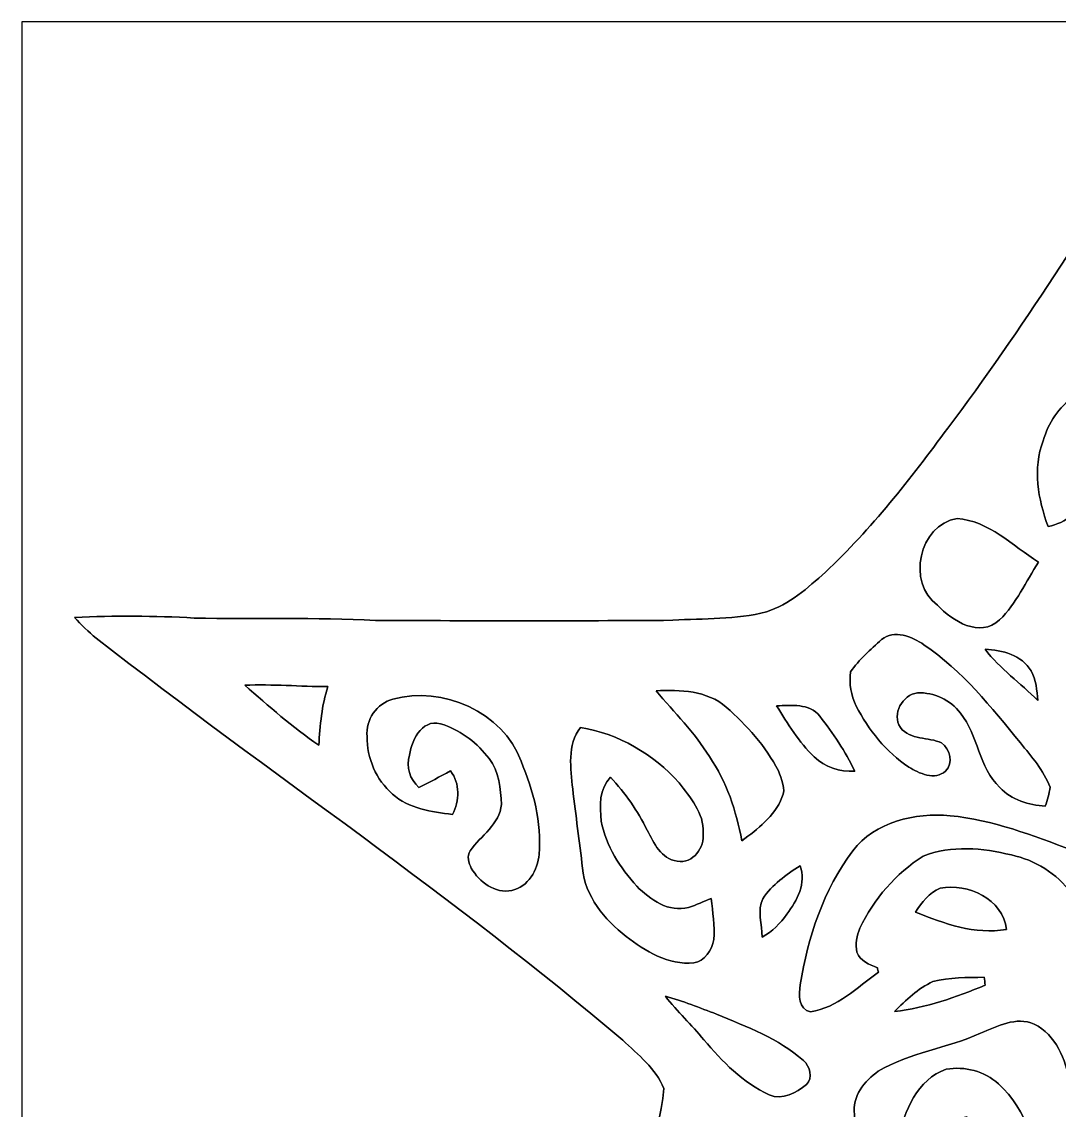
# Model space of a CAD drawing. Header units: centimetres. Extents: x -16.8 to 16.8, y -16.7 to 16.7.
# Drawn here: x -16.77 to -0.02, y -0.9 to 16.67 of the extents above; entities that cross this region are included whole.
import ezdxf

# ---------------------------------------------------------------- set-up
doc = ezdxf.new("R2010")
doc.units = ezdxf.units.CM
doc.header["$MEASUREMENT"] = 0
doc.layers.add('Layer 1', color=7, linetype='Continuous')

msp = doc.modelspace()

# ---------------------------------------------------------------- linework, layer by layer
at = {"layer": 'Layer 1', "color": 7}
for points, knots in [([(-16.77458, 16.66875), (-16.77458, 16.66875), (16.77458, 16.66875), (16.77458, 16.66875), (16.77458, 16.66875), (16.77458, 16.66875), (16.77458, -16.66875), (16.77458, -16.66875), (16.77458, -16.66875), (16.77458, -16.66875), (-16.77458, -16.66875), (-16.77458, -16.66875), (-16.77458, -16.66875), (-16.77458, -16.66875), (-16.77458, 16.66875), (-16.77458, 16.66875), (-16.77458, 16.66875), (-16.77458, 16.66875), (-16.77458, 16.66875), (-16.77458, 16.66875)], [0, 0, 0, 0, 0.16666667, 0.16666667, 0.16666667, 0.16666667, 0.33333333, 0.33333333, 0.33333333, 0.33333333, 0.5, 0.5, 0.5, 0.5, 0.66666667, 0.66666667, 0.66666667, 0.66666667, 1, 1, 1, 1]), ([(1.54799, 15.06961), (0.42721, 13.41579), (-0.61066, 11.70376), (-1.82139, 10.11237), (-1.82139, 10.11237), (-2.42182, 9.2897), (-3.05506, 8.48431), (-3.79801, 7.78404), (-3.79801, 7.78404), (-4.08376, 7.53322), (-4.37903, 7.2644), (-4.74804, 7.14622), (-4.74804, 7.14622), (-5.24122, 7.01675), (-5.75698, 7.0425), (-6.26145, 7.00899), (-6.26145, 7.00899), (-7.86095, 6.99664), (-9.46044, 7.00158), (-11.05994, 7.00581), (-11.05994, 7.00581), (-12.03501, 7.05873), (-13.01221, 7.02381), (-13.98799, 7.04568), (-13.98799, 7.04568), (-14.63216, 7.08131), (-15.2781, 7.08484), (-15.92263, 7.05591), (-15.92263, 7.05591), (-15.81397, 6.93667), (-15.6972, 6.82484), (-15.57267, 6.72183), (-15.57267, 6.72183), (-12.76068, 4.53002), (-9.78641, 2.5467), (-7.07073, 0.23178), (-7.07073, 0.23178), (-6.82237, -0.00035), (-6.53627, -0.22931), (-6.40468, -0.54751), (-6.40468, -0.54751), (-6.49676, -1.41287), (-6.82554, -2.23026), (-7.05767, -3.06493), (-7.05767, -3.06493), (-7.65634, -5.05813), (-8.2864, -7.04215), (-8.83214, -9.05122), (-8.83214, -9.05122), (-9.00642, -9.65659), (-9.16129, -10.2676), (-9.29287, -10.8839), (-9.29287, -10.8839), (-9.30663, -11.00949), (-9.392, -11.24726), (-9.21456, -11.2963), (-9.21456, -11.2963), (-8.90446, -11.31605), (-8.60284, -11.20105), (-8.31956, -11.08463), (-8.31956, -11.08463), (-7.42633, -10.67682), (-6.57895, -10.17729), (-5.73193, -9.68375), (-5.73193, -9.68375), (-3.9303, -8.60037), (-2.18123, -7.43268), (-0.42792, -6.27345), (-0.42792, -6.27345), (-0.35243, -6.22406), (-0.25823, -6.19584), (-0.17251, -6.23888), (-0.17251, -6.23888), (0.28751, -6.42549), (0.64841, -6.78004), (1.03893, -7.07566), (1.03893, -7.07566), (2.67441, -8.41975), (4.22839, -9.85838), (5.81484, -11.25926), (5.81484, -11.25926), (7.32755, -12.59805), (8.83567, -13.94601), (10.45069, -15.16204), (10.45069, -15.16204), (10.74808, -15.37088), (11.0363, -15.60936), (11.37955, -15.74165), (11.37955, -15.74165), (11.28677, -14.74294), (11.07334, -13.76045), (10.93188, -12.76844), (10.93188, -12.76844), (10.61156, -10.97703), (10.26054, -9.19162), (9.912, -7.40586), (9.912, -7.40586), (9.69257, -6.2424), (9.41529, -5.08106), (9.37542, -3.89326), (9.37542, -3.89326), (9.38354, -3.24732), (9.42622, -2.58586), (9.66893, -1.98014), (9.66893, -1.98014), (10.0136, -1.37195), (10.50219, -0.86219), (10.94281, -0.32385), (10.94281, -0.32385), (11.77537, 0.6283), (12.62098, 1.57021), (13.51174, 2.46874), (13.51174, 2.46874), (14.18802, 3.13937), (14.74858, 3.91407), (15.36382, 4.63868), (15.36382, 4.63868), (15.70884, 5.05425), (16.06903, 5.45924), (16.3763, 5.90444), (16.3763, 5.90444), (15.07772, 6.04696), (13.76821, 6.01768), (12.46505, 6.07095), (12.46505, 6.07095), (10.50643, 6.14927), (8.53511, 6.15068), (6.59412, 6.45407), (6.59412, 6.45407), (6.09459, 6.55179), (5.50369, 6.59836), (5.18407, 7.05167), (5.18407, 7.05167), (4.76144, 7.63376), (4.49862, 8.30897), (4.1977, 8.95738), (4.1977, 8.95738), (3.55635, 10.50749), (2.98591, 12.08476), (2.407, 13.6592), (2.407, 13.6592), (2.20521, 14.20601), (2.00307, 14.75317), (1.7653, 15.28551), (1.7653, 15.28551), (1.68416, 15.22271), (1.6069, 15.15392), (1.54799, 15.06961)], [0, 0, 0, 0, 0.02631579, 0.02631579, 0.02631579, 0.02631579, 0.05263158, 0.05263158, 0.05263158, 0.05263158, 0.07894737, 0.07894737, 0.07894737, 0.07894737, 0.10526316, 0.10526316, 0.10526316, 0.10526316, 0.13157895, 0.13157895, 0.13157895, 0.13157895, 0.15789474, 0.15789474, 0.15789474, 0.15789474, 0.18421053, 0.18421053, 0.18421053, 0.18421053, 0.21052632, 0.21052632, 0.21052632, 0.21052632, 0.23684211, 0.23684211, 0.23684211, 0.23684211, 0.26315789, 0.26315789, 0.26315789, 0.26315789, 0.28947368, 0.28947368, 0.28947368, 0.28947368, 0.31578947, 0.31578947, 0.31578947, 0.31578947, 0.34210526, 0.34210526, 0.34210526, 0.34210526, 0.36842105, 0.36842105, 0.36842105, 0.36842105, 0.39473684, 0.39473684, 0.39473684, 0.39473684, 0.42105263, 0.42105263, 0.42105263, 0.42105263, 0.44736842, 0.44736842, 0.44736842, 0.44736842, 0.47368421, 0.47368421, 0.47368421, 0.47368421, 0.5, 0.5, 0.5, 0.5, 0.52631579, 0.52631579, 0.52631579, 0.52631579, 0.55263158, 0.55263158, 0.55263158, 0.55263158, 0.57894737, 0.57894737, 0.57894737, 0.57894737, 0.60526316, 0.60526316, 0.60526316, 0.60526316, 0.63157895, 0.63157895, 0.63157895, 0.63157895, 0.65789474, 0.65789474, 0.65789474, 0.65789474, 0.68421053, 0.68421053, 0.68421053, 0.68421053, 0.71052632, 0.71052632, 0.71052632, 0.71052632, 0.73684211, 0.73684211, 0.73684211, 0.73684211, 0.76315789, 0.76315789, 0.76315789, 0.76315789, 0.78947368, 0.78947368, 0.78947368, 0.78947368, 0.81578947, 0.81578947, 0.81578947, 0.81578947, 0.84210526, 0.84210526, 0.84210526, 0.84210526, 0.86842105, 0.86842105, 0.86842105, 0.86842105, 0.89473684, 0.89473684, 0.89473684, 0.89473684, 0.92105263, 0.92105263, 0.92105263, 0.92105263, 0.94736842, 0.94736842, 0.94736842, 0.94736842, 1, 1, 1, 1]), ([(0.22154, 10.60768), (0.91546, 10.95763), (1.7653, 10.48632), (2.06199, 9.82345), (2.06199, 9.82345), (2.3114, 9.37189), (2.25813, 8.82509), (2.09691, 8.35307), (2.09691, 8.35307), (1.78188, 8.46702), (1.48131, 8.61589), (1.17299, 8.74501), (1.17299, 8.74501), (1.39771, 9.04628), (1.56104, 9.40188), (1.56422, 9.78535), (1.56422, 9.78535), (1.54376, 9.98044), (1.48167, 10.22738), (1.2827, 10.31346), (1.2827, 10.31346), (0.89853, 10.43905), (0.42651, 10.14695), (0.39264, 9.73949), (0.39264, 9.73949), (0.3429, 9.40259), (0.41099, 8.99971), (0.16863, 8.72137), (0.16863, 8.72137), (0.08608, 8.59684), (-0.06526, 8.55909), (-0.20003, 8.52205), (-0.20003, 8.52205), (-0.36583, 8.95703), (-0.45085, 9.46009), (-0.27975, 9.90706), (-0.27975, 9.90706), (-0.20073, 10.18646), (-0.03422, 10.45845), (0.22154, 10.60768)], [0, 0, 0, 0, 0.09090909, 0.09090909, 0.09090909, 0.09090909, 0.18181818, 0.18181818, 0.18181818, 0.18181818, 0.27272727, 0.27272727, 0.27272727, 0.27272727, 0.36363636, 0.36363636, 0.36363636, 0.36363636, 0.45454545, 0.45454545, 0.45454545, 0.45454545, 0.54545455, 0.54545455, 0.54545455, 0.54545455, 0.63636364, 0.63636364, 0.63636364, 0.63636364, 0.72727273, 0.72727273, 0.72727273, 0.72727273, 0.81818182, 0.81818182, 0.81818182, 0.81818182, 1, 1, 1, 1]), ([(-1.98967, 7.25276), (-2.48885, 7.61436), (-2.28424, 8.54922), (-1.67217, 8.65329), (-1.67217, 8.65329), (-1.15535, 8.61272), (-0.77576, 8.21337), (-0.35842, 7.94879), (-0.35842, 7.94879), (-0.55668, 7.63341), (-0.71543, 7.28027), (-0.98354, 7.01604), (-0.98354, 7.01604), (-1.30986, 6.72006), (-1.74378, 6.99664), (-1.98967, 7.25276)], [0, 0, 0, 0, 0.2, 0.2, 0.2, 0.2, 0.4, 0.4, 0.4, 0.4, 0.6, 0.6, 0.6, 0.6, 1, 1, 1, 1]), ([(-2.88925, 6.69854), (-2.68534, 6.86999), (-2.39854, 6.73982), (-2.20557, 6.61458), (-2.20557, 6.61458), (-1.58609, 6.19654), (-1.11725, 5.60317), (-0.64805, 5.03132), (-0.64805, 5.03132), (-0.47025, 4.8066), (-0.27164, 4.58752), (-0.16969, 4.31553), (-0.16969, 4.31553), (-0.18344, 4.21111), (-0.21237, 4.10916), (-0.24659, 4.01003), (-0.24659, 4.01003), (-0.51576, 4.02696), (-0.79128, 4.10669), (-0.98108, 4.31024), (-0.98108, 4.31024), (-1.32539, 4.63303), (-1.32292, 5.15444), (-1.61819, 5.50968), (-1.61819, 5.50968), (-1.77483, 5.72664), (-2.04611, 5.84659), (-2.31069, 5.83918), (-2.31069, 5.83918), (-2.55235, 5.80637), (-2.73015, 5.49346), (-2.58727, 5.27897), (-2.58727, 5.27897), (-2.42429, 5.07189), (-2.13678, 5.13045), (-1.92052, 5.02885), (-1.92052, 5.02885), (-1.78506, 4.92901), (-1.72156, 4.70147), (-1.85914, 4.57553), (-1.85914, 4.57553), (-2.02777, 4.41854), (-2.28812, 4.54201), (-2.45251, 4.63903), (-2.45251, 4.63903), (-2.8134, 4.88809), (-3.1048, 5.23416), (-3.30024, 5.62575), (-3.30024, 5.62575), (-3.38526, 5.79473), (-3.41559, 5.98911), (-3.39337, 6.17679), (-3.39337, 6.17679), (-3.25332, 6.37434), (-3.06776, 6.53591), (-2.88925, 6.69854)], [0, 0, 0, 0, 0.06666667, 0.06666667, 0.06666667, 0.06666667, 0.13333333, 0.13333333, 0.13333333, 0.13333333, 0.2, 0.2, 0.2, 0.2, 0.26666667, 0.26666667, 0.26666667, 0.26666667, 0.33333333, 0.33333333, 0.33333333, 0.33333333, 0.4, 0.4, 0.4, 0.4, 0.46666667, 0.46666667, 0.46666667, 0.46666667, 0.53333333, 0.53333333, 0.53333333, 0.53333333, 0.6, 0.6, 0.6, 0.6, 0.66666667, 0.66666667, 0.66666667, 0.66666667, 0.73333333, 0.73333333, 0.73333333, 0.73333333, 0.8, 0.8, 0.8, 0.8, 0.86666667, 0.86666667, 0.86666667, 0.86666667, 1, 1, 1, 1]), ([(-1.21814, 6.54156), (-0.94086, 6.53168), (-0.62583, 6.44666), (-0.4766, 6.19125), (-0.4766, 6.19125), (-0.38806, 6.04732), (-0.38488, 5.87692), (-0.36724, 5.71429), (-0.36724, 5.71429), (-0.64523, 5.99511), (-0.97755, 6.22617), (-1.21814, 6.54156)], [0, 0, 0, 0, 0.25, 0.25, 0.25, 0.25, 0.5, 0.5, 0.5, 0.5, 1, 1, 1, 1]), ([(-13.17378, 5.96124), (-12.72681, 5.98099), (-12.28019, 5.93796), (-11.83287, 5.94042), (-11.83287, 5.94042), (-11.92742, 5.63351), (-11.96128, 5.31177), (-11.97645, 4.99181), (-11.97645, 4.99181), (-12.4012, 5.28179), (-12.78714, 5.62434), (-13.17378, 5.96124)], [0, 0, 0, 0, 0.25, 0.25, 0.25, 0.25, 0.5, 0.5, 0.5, 0.5, 1, 1, 1, 1]), ([(-10.78195, 5.73758), (-9.98079, 5.95418), (-9.00465, 5.53544), (-8.71255, 4.73287), (-8.71255, 4.73287), (-8.51112, 4.26085), (-8.38024, 3.74826), (-8.41904, 3.23109), (-8.41904, 3.23109), (-8.43986, 2.98274), (-8.59896, 2.70157), (-8.86037, 2.65007), (-8.86037, 2.65007), (-9.13236, 2.59327), (-9.38565, 2.78342), (-9.51512, 3.00778), (-9.51512, 3.00778), (-9.55604, 3.0928), (-9.5945, 3.20322), (-9.53276, 3.28824), (-9.53276, 3.28824), (-9.36449, 3.53378), (-9.05581, 3.71546), (-9.02829, 4.0386), (-9.02829, 4.0386), (-9.04522, 4.29225), (-9.06286, 4.56988), (-9.22831, 4.77767), (-9.22831, 4.77767), (-9.40999, 5.0225), (-9.66823, 5.21617), (-9.95504, 5.31918), (-9.95504, 5.31918), (-10.27536, 5.46206), (-10.48173, 5.10081), (-10.51101, 4.83482), (-10.51101, 4.83482), (-10.57981, 4.6415), (-10.50255, 4.44465), (-10.36461, 4.30848), (-10.36461, 4.30848), (-10.1914, 4.39491), (-10.02171, 4.48769), (-9.85097, 4.578), (-9.85097, 4.578), (-9.69292, 4.37374), (-9.70915, 4.09716), (-9.81816, 3.87421), (-9.81816, 3.87421), (-10.15506, 3.92007), (-10.52477, 3.96663), (-10.78724, 4.20511), (-10.78724, 4.20511), (-11.05464, 4.43371), (-11.20211, 4.78473), (-11.19717, 5.13468), (-11.19717, 5.13468), (-11.22927, 5.39962), (-11.03842, 5.66914), (-10.78195, 5.73758)], [0, 0, 0, 0, 0.0625, 0.0625, 0.0625, 0.0625, 0.125, 0.125, 0.125, 0.125, 0.1875, 0.1875, 0.1875, 0.1875, 0.25, 0.25, 0.25, 0.25, 0.3125, 0.3125, 0.3125, 0.3125, 0.375, 0.375, 0.375, 0.375, 0.4375, 0.4375, 0.4375, 0.4375, 0.5, 0.5, 0.5, 0.5, 0.5625, 0.5625, 0.5625, 0.5625, 0.625, 0.625, 0.625, 0.625, 0.6875, 0.6875, 0.6875, 0.6875, 0.75, 0.75, 0.75, 0.75, 0.8125, 0.8125, 0.8125, 0.8125, 0.875, 0.875, 0.875, 0.875, 1, 1, 1, 1]), ([(-6.53203, 5.87058), (-6.14045, 5.88821), (-5.71041, 5.87798), (-5.3975, 5.60846), (-5.3975, 5.60846), (-5.06801, 5.31248), (-4.75897, 4.97769), (-4.55718, 4.57941), (-4.55718, 4.57941), (-4.51097, 4.44606), (-4.42489, 4.28907), (-4.50039, 4.14973), (-4.50039, 4.14973), (-4.61857, 3.84034), (-4.89338, 3.64208), (-5.14738, 3.45052), (-5.14738, 3.45052), (-5.23734, 3.931), (-5.39115, 4.40443), (-5.6709, 4.80942), (-5.6709, 4.80942), (-5.91044, 5.19994), (-6.23711, 5.52344), (-6.53203, 5.87058)], [0, 0, 0, 0, 0.14285714, 0.14285714, 0.14285714, 0.14285714, 0.28571429, 0.28571429, 0.28571429, 0.28571429, 0.42857143, 0.42857143, 0.42857143, 0.42857143, 0.57142857, 0.57142857, 0.57142857, 0.57142857, 0.71428571, 0.71428571, 0.71428571, 0.71428571, 1, 1, 1, 1]), ([(-4.58541, 5.63069), (-4.34516, 5.62857), (-4.06118, 5.67937), (-3.88867, 5.46065), (-3.88867, 5.46065), (-3.67524, 5.18478), (-3.47416, 4.89268), (-3.32458, 4.57623), (-3.32458, 4.57623), (-3.56341, 4.55754), (-3.80647, 4.63797), (-3.97863, 4.80519), (-3.97863, 4.80519), (-4.22839, 5.04155), (-4.4069, 5.33929), (-4.58541, 5.63069)], [0, 0, 0, 0, 0.2, 0.2, 0.2, 0.2, 0.4, 0.4, 0.4, 0.4, 0.6, 0.6, 0.6, 0.6, 1, 1, 1, 1]), ([(-7.75406, 5.27897), (-7.13705, 5.18407), (-6.57719, 4.84505), (-6.15985, 4.3882), (-6.15985, 4.3882), (-5.98558, 4.14867), (-5.7531, 3.89961), (-5.7718, 3.58034), (-5.7718, 3.58034), (-5.74146, 3.34574), (-5.93161, 3.07375), (-6.19125, 3.12138), (-6.19125, 3.12138), (-6.45336, 3.15771), (-6.56484, 3.41524), (-6.67773, 3.62126), (-6.67773, 3.62126), (-6.82907, 3.93488), (-7.02874, 4.22275), (-7.26863, 4.47463), (-7.26863, 4.47463), (-7.44926, 4.28837), (-7.44608, 4.01003), (-7.41609, 3.76767), (-7.41609, 3.76767), (-7.34378, 3.36762), (-7.10883, 3.0159), (-6.84424, 2.71568), (-6.84424, 2.71568), (-6.62552, 2.50155), (-6.32848, 2.28494), (-6.00569, 2.37561), (-6.00569, 2.37561), (-5.88081, 2.41406), (-5.76333, 2.47227), (-5.64162, 2.51954), (-5.64162, 2.51954), (-5.61693, 2.29976), (-5.58553, 2.07786), (-5.59823, 1.85632), (-5.59823, 1.85632), (-5.62645, 1.68875), (-5.74499, 1.50424), (-5.92314, 1.47814), (-5.92314, 1.47814), (-6.33307, 1.44251), (-6.70489, 1.66758), (-7.0171, 1.90641), (-7.0171, 1.90641), (-7.3593, 2.18299), (-7.6835, 2.55235), (-7.71878, 3.01061), (-7.71878, 3.01061), (-7.77169, 3.43641), (-7.82602, 3.86186), (-7.87859, 4.28766), (-7.87859, 4.28766), (-7.9121, 4.61433), (-7.96925, 4.9978), (-7.75406, 5.27897)], [0, 0, 0, 0, 0.0625, 0.0625, 0.0625, 0.0625, 0.125, 0.125, 0.125, 0.125, 0.1875, 0.1875, 0.1875, 0.1875, 0.25, 0.25, 0.25, 0.25, 0.3125, 0.3125, 0.3125, 0.3125, 0.375, 0.375, 0.375, 0.375, 0.4375, 0.4375, 0.4375, 0.4375, 0.5, 0.5, 0.5, 0.5, 0.5625, 0.5625, 0.5625, 0.5625, 0.625, 0.625, 0.625, 0.625, 0.6875, 0.6875, 0.6875, 0.6875, 0.75, 0.75, 0.75, 0.75, 0.8125, 0.8125, 0.8125, 0.8125, 0.875, 0.875, 0.875, 0.875, 1, 1, 1, 1]), ([(-3.35598, 3.28683), (-2.99755, 3.76026), (-2.34809, 3.90278), (-1.78294, 3.85586), (-1.78294, 3.85586), (-1.09749, 3.78636), (-0.44873, 3.53907), (0.19015, 3.29459), (0.19015, 3.29459), (1.27423, 2.93652), (2.39677, 2.67229), (3.423, 2.15865), (3.423, 2.15865), (3.80189, 1.96921), (4.16066, 1.7272), (4.43724, 1.40264), (4.43724, 1.40264), (4.67642, 1.0862), (4.68277, 0.62442), (4.46546, 0.29528), (4.46546, 0.29528), (4.34481, 0.11889), (4.20793, -0.04868), (4.03966, -0.18239), (4.03966, -0.18239), (3.94688, 0.45579), (3.70805, 1.08973), (3.24979, 1.55646), (3.24979, 1.55646), (2.84021, 1.9872), (2.24614, 2.31775), (1.63583, 2.21086), (1.63583, 2.21086), (1.08197, 2.05458), (0.756, 1.53952), (0.37747, 1.14864), (0.37747, 1.14864), (0.28575, 1.62878), (0.48225, 2.18122), (0.17462, 2.60773), (0.17462, 2.60773), (-0.05962, 2.92065), (-0.4124, 3.14078), (-0.79446, 3.22121), (-0.79446, 3.22121), (-1.25765, 3.33834), (-1.76283, 3.37855), (-2.21686, 3.20428), (-2.21686, 3.20428), (-2.65748, 2.92241), (-3.01554, 2.51213), (-3.24097, 2.04011), (-3.24097, 2.04011), (-3.28789, 1.91876), (-3.31858, 1.78012), (-3.28754, 1.65135), (-3.28754, 1.65135), (-3.23921, 1.50813), (-3.08575, 1.45168), (-2.95839, 1.39912), (-2.95839, 1.39912), (-2.95451, 1.38148), (-2.9464, 1.34585), (-2.94252, 1.32821), (-2.94252, 1.32821), (-3.28436, 1.08268), (-3.60433, 0.75565), (-4.0386, 0.69109), (-4.0386, 0.69109), (-4.24145, 0.72637), (-4.22416, 0.96908), (-4.20546, 1.12783), (-4.20546, 1.12783), (-4.08164, 1.89477), (-3.82658, 2.6603), (-3.35598, 3.28683)], [0, 0, 0, 0, 0.05, 0.05, 0.05, 0.05, 0.1, 0.1, 0.1, 0.1, 0.15, 0.15, 0.15, 0.15, 0.2, 0.2, 0.2, 0.2, 0.25, 0.25, 0.25, 0.25, 0.3, 0.3, 0.3, 0.3, 0.35, 0.35, 0.35, 0.35, 0.4, 0.4, 0.4, 0.4, 0.45, 0.45, 0.45, 0.45, 0.5, 0.5, 0.5, 0.5, 0.55, 0.55, 0.55, 0.55, 0.6, 0.6, 0.6, 0.6, 0.65, 0.65, 0.65, 0.65, 0.7, 0.7, 0.7, 0.7, 0.75, 0.75, 0.75, 0.75, 0.8, 0.8, 0.8, 0.8, 0.85, 0.85, 0.85, 0.85, 0.9, 0.9, 0.9, 0.9, 1, 1, 1, 1]), ([(-4.8073, 2.51531), (-4.65808, 2.74144), (-4.43301, 2.90442), (-4.20582, 3.04588), (-4.20582, 3.04588), (-4.10281, 2.76754), (-4.25379, 2.48532), (-4.4196, 2.26766), (-4.4196, 2.26766), (-4.52579, 2.11843), (-4.65349, 1.98332), (-4.81612, 1.89548), (-4.81612, 1.89548), (-4.82283, 2.10009), (-4.89973, 2.32269), (-4.8073, 2.51531)], [0, 0, 0, 0, 0.2, 0.2, 0.2, 0.2, 0.4, 0.4, 0.4, 0.4, 0.6, 0.6, 0.6, 0.6, 1, 1, 1, 1]), ([(-1.94275, 2.68429), (-1.49507, 2.77283), (-0.9331, 2.50966), (-0.87348, 2.02036), (-0.87348, 2.02036), (-1.38642, 1.93146), (-1.87748, 2.11349), (-2.3435, 2.29976), (-2.3435, 2.29976), (-2.24049, 2.45569), (-2.12549, 2.6162), (-1.94275, 2.68429)], [0, 0, 0, 0, 0.25, 0.25, 0.25, 0.25, 0.5, 0.5, 0.5, 0.5, 1, 1, 1, 1]), ([(-2.06375, 1.18004), (-1.79317, 1.24778), (-1.50989, 1.24178), (-1.23261, 1.24883), (-1.23261, 1.24883), (-1.22767, 1.2065), (-1.22273, 1.16417), (-1.21744, 1.12113), (-1.21744, 1.12113), (-1.68769, 0.9211), (-2.17346, 0.75883), (-2.68217, 0.69321), (-2.68217, 0.69321), (-2.49873, 0.88089), (-2.30188, 1.06362), (-2.06375, 1.18004)], [0, 0, 0, 0, 0.2, 0.2, 0.2, 0.2, 0.4, 0.4, 0.4, 0.4, 0.6, 0.6, 0.6, 0.6, 1, 1, 1, 1]), ([(-6.3814, 0.94192), (-6.09882, 0.86713), (-5.82895, 0.75212), (-5.55484, 0.65229), (-5.55484, 0.65229), (-5.06906, 0.4445), (-4.55119, 0.26423), (-4.15361, -0.09772), (-4.15361, -0.09772), (-4.04495, -0.18733), (-3.99274, -0.37465), (-4.10457, -0.48119), (-4.10457, -0.48119), (-4.26367, -0.61807), (-4.49404, -0.74083), (-4.70464, -0.64946), (-4.70464, -0.64946), (-5.12763, -0.45438), (-5.46276, -0.11359), (-5.75945, 0.23777), (-5.75945, 0.23777), (-5.95842, 0.48013), (-6.18949, 0.69391), (-6.3814, 0.94192)], [0, 0, 0, 0, 0.14285714, 0.14285714, 0.14285714, 0.14285714, 0.28571429, 0.28571429, 0.28571429, 0.28571429, 0.42857143, 0.42857143, 0.42857143, 0.42857143, 0.57142857, 0.57142857, 0.57142857, 0.57142857, 0.71428571, 0.71428571, 0.71428571, 0.71428571, 1, 1, 1, 1]), ([(-1.29187, 0.34396), (-1.02658, 0.45685), (-0.71508, 0.61913), (-0.42651, 0.49248), (-0.42651, 0.49248), (-0.06914, 0.32209), (0.07549, -0.08361), (0.15628, -0.44379), (0.15628, -0.44379), (0.45544, -1.88313), (0.13406, -3.47239), (-0.82762, -4.60516), (-0.82762, -4.60516), (-1.10561, -4.94982), (-1.48625, -5.19254), (-1.87501, -5.39503), (-1.87501, -5.39503), (-2.1336, -5.51145), (-2.42394, -5.5305), (-2.70298, -5.55343), (-2.70298, -5.55343), (-2.65818, -5.29308), (-2.59574, -5.01967), (-2.41723, -4.81471), (-2.41723, -4.81471), (-2.10432, -4.38009), (-1.59914, -4.14726), (-1.19592, -3.81212), (-1.19592, -3.81212), (-0.73378, -3.38773), (-0.49742, -2.76543), (-0.42333, -2.15406), (-0.42333, -2.15406), (-0.33902, -1.54552), (-0.54116, -0.88759), (-1.00259, -0.47308), (-1.00259, -0.47308), (-1.22837, -0.27058), (-1.54799, -0.1838), (-1.84609, -0.23671), (-1.84609, -0.23671), (-2.31422, -0.39546), (-2.52448, -0.91969), (-2.61973, -1.36313), (-2.61973, -1.36313), (-2.7178, -1.74554), (-2.61761, -2.22426), (-2.25249, -2.42958), (-2.25249, -2.42958), (-1.8669, -2.58022), (-1.58433, -2.11667), (-1.55011, -1.79705), (-1.55011, -1.79705), (-1.51342, -1.58115), (-1.70215, -1.43228), (-1.86866, -1.33914), (-1.86866, -1.33914), (-1.79458, -1.18886), (-1.69404, -1.03928), (-1.51412, -1.00365), (-1.51412, -1.00365), (-1.39841, -1.20086), (-1.23825, -1.39629), (-1.25659, -1.64112), (-1.25659, -1.64112), (-1.25201, -1.98296), (-1.31374, -2.32339), (-1.40229, -2.65254), (-1.40229, -2.65254), (-1.44074, -2.80494), (-1.53494, -2.93864), (-1.66088, -3.03177), (-1.66088, -3.03177), (-1.89653, -3.23568), (-2.18369, -3.3722), (-2.48567, -3.44593), (-2.48567, -3.44593), (-2.52377, -2.97815), (-2.82328, -2.59644), (-2.97427, -2.16464), (-2.97427, -2.16464), (-3.10727, -1.772), (-3.32669, -1.39488), (-3.32775, -0.96873), (-3.32775, -0.96873), (-3.3715, -0.6798), (-3.16724, -0.42228), (-2.94287, -0.26988), (-2.94287, -0.26988), (-2.43452, 0.03634), (-1.82739, 0.10019), (-1.29187, 0.34396)], [0, 0, 0, 0, 0.04166667, 0.04166667, 0.04166667, 0.04166667, 0.08333333, 0.08333333, 0.08333333, 0.08333333, 0.125, 0.125, 0.125, 0.125, 0.16666667, 0.16666667, 0.16666667, 0.16666667, 0.20833333, 0.20833333, 0.20833333, 0.20833333, 0.25, 0.25, 0.25, 0.25, 0.29166667, 0.29166667, 0.29166667, 0.29166667, 0.33333333, 0.33333333, 0.33333333, 0.33333333, 0.375, 0.375, 0.375, 0.375, 0.41666667, 0.41666667, 0.41666667, 0.41666667, 0.45833333, 0.45833333, 0.45833333, 0.45833333, 0.5, 0.5, 0.5, 0.5, 0.54166667, 0.54166667, 0.54166667, 0.54166667, 0.58333333, 0.58333333, 0.58333333, 0.58333333, 0.625, 0.625, 0.625, 0.625, 0.66666667, 0.66666667, 0.66666667, 0.66666667, 0.70833333, 0.70833333, 0.70833333, 0.70833333, 0.75, 0.75, 0.75, 0.75, 0.79166667, 0.79166667, 0.79166667, 0.79166667, 0.83333333, 0.83333333, 0.83333333, 0.83333333, 0.875, 0.875, 0.875, 0.875, 0.91666667, 0.91666667, 0.91666667, 0.91666667, 1, 1, 1, 1])]:
    msp.add_open_spline(points, degree=3, knots=knots, dxfattribs=at)
at = {"layer": 'Layer 1', "color": 253}
for points, knots in [([(1.54799, 15.06961), (1.6069, 15.15392), (1.68416, 15.22271), (1.7653, 15.28551), (1.7653, 15.28551), (2.00307, 14.75317), (2.20521, 14.20601), (2.407, 13.6592), (2.407, 13.6592), (2.98591, 12.08476), (3.55635, 10.50749), (4.1977, 8.95738), (4.1977, 8.95738), (4.49862, 8.30897), (4.76144, 7.63376), (5.18407, 7.05167), (5.18407, 7.05167), (5.50369, 6.59836), (6.09459, 6.55179), (6.59412, 6.45407), (6.59412, 6.45407), (8.53511, 6.15068), (10.50643, 6.14927), (12.46505, 6.07095), (12.46505, 6.07095), (13.76821, 6.01768), (15.07772, 6.04696), (16.3763, 5.90444), (16.3763, 5.90444), (16.06903, 5.45924), (15.70884, 5.05425), (15.36382, 4.63868), (15.36382, 4.63868), (14.74858, 3.91407), (14.18802, 3.13937), (13.51174, 2.46874), (13.51174, 2.46874), (12.62098, 1.57021), (11.77537, 0.6283), (10.94281, -0.32385), (10.94281, -0.32385), (10.50219, -0.86219), (10.0136, -1.37195), (9.66893, -1.98014), (9.66893, -1.98014), (9.42622, -2.58586), (9.38354, -3.24732), (9.37542, -3.89326), (9.37542, -3.89326), (9.41529, -5.08106), (9.69257, -6.2424), (9.912, -7.40586), (9.912, -7.40586), (10.26054, -9.19162), (10.61156, -10.97703), (10.93188, -12.76844), (10.93188, -12.76844), (11.07334, -13.76045), (11.28677, -14.74294), (11.37955, -15.74165), (11.37955, -15.74165), (11.0363, -15.60936), (10.74808, -15.37088), (10.45069, -15.16204), (10.45069, -15.16204), (8.83567, -13.94601), (7.32755, -12.59805), (5.81484, -11.25926), (5.81484, -11.25926), (4.22839, -9.85838), (2.67441, -8.41975), (1.03893, -7.07566), (1.03893, -7.07566), (0.64841, -6.78004), (0.28751, -6.42549), (-0.17251, -6.23888), (-0.17251, -6.23888), (-0.25823, -6.19584), (-0.35243, -6.22406), (-0.42792, -6.27345), (-0.42792, -6.27345), (-2.18123, -7.43268), (-3.9303, -8.60037), (-5.73193, -9.68375), (-5.73193, -9.68375), (-6.57895, -10.17729), (-7.42633, -10.67682), (-8.31956, -11.08463), (-8.31956, -11.08463), (-8.60284, -11.20105), (-8.90446, -11.31605), (-9.21456, -11.2963), (-9.21456, -11.2963), (-9.392, -11.24726), (-9.30663, -11.00949), (-9.29287, -10.8839), (-9.29287, -10.8839), (-9.16129, -10.2676), (-9.00642, -9.65659), (-8.83214, -9.05122), (-8.83214, -9.05122), (-8.2864, -7.04215), (-7.65634, -5.05813), (-7.05767, -3.06493), (-7.05767, -3.06493), (-6.82554, -2.23026), (-6.49676, -1.41287), (-6.40468, -0.54751), (-6.40468, -0.54751), (-6.53627, -0.22931), (-6.82237, -0.00035), (-7.07073, 0.23178), (-7.07073, 0.23178), (-9.78641, 2.5467), (-12.76068, 4.53002), (-15.57267, 6.72183), (-15.57267, 6.72183), (-15.6972, 6.82484), (-15.81397, 6.93667), (-15.92263, 7.05591), (-15.92263, 7.05591), (-15.2781, 7.08484), (-14.63216, 7.08131), (-13.98799, 7.04568), (-13.98799, 7.04568), (-13.01221, 7.02381), (-12.03501, 7.05873), (-11.05994, 7.00581), (-11.05994, 7.00581), (-9.46044, 7.00158), (-7.86095, 6.99664), (-6.26145, 7.00899), (-6.26145, 7.00899), (-5.75698, 7.0425), (-5.24122, 7.01675), (-4.74804, 7.14622), (-4.74804, 7.14622), (-4.37903, 7.2644), (-4.08376, 7.53322), (-3.79801, 7.78404), (-3.79801, 7.78404), (-3.05506, 8.48431), (-2.42182, 9.2897), (-1.82139, 10.11237), (-1.82139, 10.11237), (-0.61066, 11.70376), (0.42721, 13.41579), (1.54799, 15.06961), (1.54799, 15.06961), (1.54799, 15.06961), (1.54799, 15.06961), (1.54799, 15.06961)], [0, 0, 0, 0, 0.02564103, 0.02564103, 0.02564103, 0.02564103, 0.05128205, 0.05128205, 0.05128205, 0.05128205, 0.07692308, 0.07692308, 0.07692308, 0.07692308, 0.1025641, 0.1025641, 0.1025641, 0.1025641, 0.12820513, 0.12820513, 0.12820513, 0.12820513, 0.15384615, 0.15384615, 0.15384615, 0.15384615, 0.17948718, 0.17948718, 0.17948718, 0.17948718, 0.20512821, 0.20512821, 0.20512821, 0.20512821, 0.23076923, 0.23076923, 0.23076923, 0.23076923, 0.25641026, 0.25641026, 0.25641026, 0.25641026, 0.28205128, 0.28205128, 0.28205128, 0.28205128, 0.30769231, 0.30769231, 0.30769231, 0.30769231, 0.33333333, 0.33333333, 0.33333333, 0.33333333, 0.35897436, 0.35897436, 0.35897436, 0.35897436, 0.38461538, 0.38461538, 0.38461538, 0.38461538, 0.41025641, 0.41025641, 0.41025641, 0.41025641, 0.43589744, 0.43589744, 0.43589744, 0.43589744, 0.46153846, 0.46153846, 0.46153846, 0.46153846, 0.48717949, 0.48717949, 0.48717949, 0.48717949, 0.51282051, 0.51282051, 0.51282051, 0.51282051, 0.53846154, 0.53846154, 0.53846154, 0.53846154, 0.56410256, 0.56410256, 0.56410256, 0.56410256, 0.58974359, 0.58974359, 0.58974359, 0.58974359, 0.61538462, 0.61538462, 0.61538462, 0.61538462, 0.64102564, 0.64102564, 0.64102564, 0.64102564, 0.66666667, 0.66666667, 0.66666667, 0.66666667, 0.69230769, 0.69230769, 0.69230769, 0.69230769, 0.71794872, 0.71794872, 0.71794872, 0.71794872, 0.74358974, 0.74358974, 0.74358974, 0.74358974, 0.76923077, 0.76923077, 0.76923077, 0.76923077, 0.79487179, 0.79487179, 0.79487179, 0.79487179, 0.82051282, 0.82051282, 0.82051282, 0.82051282, 0.84615385, 0.84615385, 0.84615385, 0.84615385, 0.87179487, 0.87179487, 0.87179487, 0.87179487, 0.8974359, 0.8974359, 0.8974359, 0.8974359, 0.92307692, 0.92307692, 0.92307692, 0.92307692, 0.94871795, 0.94871795, 0.94871795, 0.94871795, 1, 1, 1, 1]), ([(0.22154, 10.60768), (-0.03422, 10.45845), (-0.20073, 10.18646), (-0.27975, 9.90706), (-0.27975, 9.90706), (-0.45085, 9.46009), (-0.36583, 8.95703), (-0.20003, 8.52205), (-0.20003, 8.52205), (-0.06526, 8.55909), (0.08608, 8.59684), (0.16863, 8.72137), (0.16863, 8.72137), (0.41099, 8.99971), (0.3429, 9.40259), (0.39264, 9.73949), (0.39264, 9.73949), (0.42651, 10.14695), (0.89853, 10.43905), (1.2827, 10.31346), (1.2827, 10.31346), (1.48167, 10.22738), (1.54376, 9.98044), (1.56422, 9.78535), (1.56422, 9.78535), (1.56104, 9.40188), (1.39771, 9.04628), (1.17299, 8.74501), (1.17299, 8.74501), (1.48131, 8.61589), (1.78188, 8.46702), (2.09691, 8.35307), (2.09691, 8.35307), (2.25813, 8.82509), (2.3114, 9.37189), (2.06199, 9.82345), (2.06199, 9.82345), (1.7653, 10.48632), (0.91546, 10.95763), (0.22154, 10.60768), (0.22154, 10.60768), (0.22154, 10.60768), (0.22154, 10.60768), (0.22154, 10.60768)], [0, 0, 0, 0, 0.08333333, 0.08333333, 0.08333333, 0.08333333, 0.16666667, 0.16666667, 0.16666667, 0.16666667, 0.25, 0.25, 0.25, 0.25, 0.33333333, 0.33333333, 0.33333333, 0.33333333, 0.41666667, 0.41666667, 0.41666667, 0.41666667, 0.5, 0.5, 0.5, 0.5, 0.58333333, 0.58333333, 0.58333333, 0.58333333, 0.66666667, 0.66666667, 0.66666667, 0.66666667, 0.75, 0.75, 0.75, 0.75, 0.83333333, 0.83333333, 0.83333333, 0.83333333, 1, 1, 1, 1]), ([(-1.98967, 7.25276), (-1.74378, 6.99664), (-1.30986, 6.72006), (-0.98354, 7.01604), (-0.98354, 7.01604), (-0.71543, 7.28027), (-0.55668, 7.63341), (-0.35842, 7.94879), (-0.35842, 7.94879), (-0.77576, 8.21337), (-1.15535, 8.61272), (-1.67217, 8.65329), (-1.67217, 8.65329), (-2.28424, 8.54922), (-2.48885, 7.61436), (-1.98967, 7.25276), (-1.98967, 7.25276), (-1.98967, 7.25276), (-1.98967, 7.25276), (-1.98967, 7.25276)], [0, 0, 0, 0, 0.16666667, 0.16666667, 0.16666667, 0.16666667, 0.33333333, 0.33333333, 0.33333333, 0.33333333, 0.5, 0.5, 0.5, 0.5, 0.66666667, 0.66666667, 0.66666667, 0.66666667, 1, 1, 1, 1]), ([(-2.88925, 6.69854), (-3.06776, 6.53591), (-3.25332, 6.37434), (-3.39337, 6.17679), (-3.39337, 6.17679), (-3.41559, 5.98911), (-3.38526, 5.79473), (-3.30024, 5.62575), (-3.30024, 5.62575), (-3.1048, 5.23416), (-2.8134, 4.88809), (-2.45251, 4.63903), (-2.45251, 4.63903), (-2.28812, 4.54201), (-2.02777, 4.41854), (-1.85914, 4.57553), (-1.85914, 4.57553), (-1.72156, 4.70147), (-1.78506, 4.92901), (-1.92052, 5.02885), (-1.92052, 5.02885), (-2.13678, 5.13045), (-2.42429, 5.07189), (-2.58727, 5.27897), (-2.58727, 5.27897), (-2.73015, 5.49346), (-2.55235, 5.80637), (-2.31069, 5.83918), (-2.31069, 5.83918), (-2.04611, 5.84659), (-1.77483, 5.72664), (-1.61819, 5.50968), (-1.61819, 5.50968), (-1.32292, 5.15444), (-1.32539, 4.63303), (-0.98108, 4.31024), (-0.98108, 4.31024), (-0.79128, 4.10669), (-0.51576, 4.02696), (-0.24659, 4.01003), (-0.24659, 4.01003), (-0.21237, 4.10916), (-0.18344, 4.21111), (-0.16969, 4.31553), (-0.16969, 4.31553), (-0.27164, 4.58752), (-0.47025, 4.8066), (-0.64805, 5.03132), (-0.64805, 5.03132), (-1.11725, 5.60317), (-1.58609, 6.19654), (-2.20557, 6.61458), (-2.20557, 6.61458), (-2.39854, 6.73982), (-2.68534, 6.86999), (-2.88925, 6.69854), (-2.88925, 6.69854), (-2.88925, 6.69854), (-2.88925, 6.69854), (-2.88925, 6.69854)], [0, 0, 0, 0, 0.0625, 0.0625, 0.0625, 0.0625, 0.125, 0.125, 0.125, 0.125, 0.1875, 0.1875, 0.1875, 0.1875, 0.25, 0.25, 0.25, 0.25, 0.3125, 0.3125, 0.3125, 0.3125, 0.375, 0.375, 0.375, 0.375, 0.4375, 0.4375, 0.4375, 0.4375, 0.5, 0.5, 0.5, 0.5, 0.5625, 0.5625, 0.5625, 0.5625, 0.625, 0.625, 0.625, 0.625, 0.6875, 0.6875, 0.6875, 0.6875, 0.75, 0.75, 0.75, 0.75, 0.8125, 0.8125, 0.8125, 0.8125, 0.875, 0.875, 0.875, 0.875, 1, 1, 1, 1]), ([(-1.21814, 6.54156), (-0.97755, 6.22617), (-0.64523, 5.99511), (-0.36724, 5.71429), (-0.36724, 5.71429), (-0.38488, 5.87692), (-0.38806, 6.04732), (-0.4766, 6.19125), (-0.4766, 6.19125), (-0.62583, 6.44666), (-0.94086, 6.53168), (-1.21814, 6.54156), (-1.21814, 6.54156), (-1.21814, 6.54156), (-1.21814, 6.54156), (-1.21814, 6.54156)], [0, 0, 0, 0, 0.2, 0.2, 0.2, 0.2, 0.4, 0.4, 0.4, 0.4, 0.6, 0.6, 0.6, 0.6, 1, 1, 1, 1]), ([(-13.17378, 5.96124), (-12.78714, 5.62434), (-12.4012, 5.28179), (-11.97645, 4.99181), (-11.97645, 4.99181), (-11.96128, 5.31177), (-11.92742, 5.63351), (-11.83287, 5.94042), (-11.83287, 5.94042), (-12.28019, 5.93796), (-12.72681, 5.98099), (-13.17378, 5.96124), (-13.17378, 5.96124), (-13.17378, 5.96124), (-13.17378, 5.96124), (-13.17378, 5.96124)], [0, 0, 0, 0, 0.2, 0.2, 0.2, 0.2, 0.4, 0.4, 0.4, 0.4, 0.6, 0.6, 0.6, 0.6, 1, 1, 1, 1]), ([(-10.78195, 5.73758), (-11.03842, 5.66914), (-11.22927, 5.39962), (-11.19717, 5.13468), (-11.19717, 5.13468), (-11.20211, 4.78473), (-11.05464, 4.43371), (-10.78724, 4.20511), (-10.78724, 4.20511), (-10.52477, 3.96663), (-10.15506, 3.92007), (-9.81816, 3.87421), (-9.81816, 3.87421), (-9.70915, 4.09716), (-9.69292, 4.37374), (-9.85097, 4.578), (-9.85097, 4.578), (-10.02171, 4.48769), (-10.1914, 4.39491), (-10.36461, 4.30848), (-10.36461, 4.30848), (-10.50255, 4.44465), (-10.57981, 4.6415), (-10.51101, 4.83482), (-10.51101, 4.83482), (-10.48173, 5.10081), (-10.27536, 5.46206), (-9.95504, 5.31918), (-9.95504, 5.31918), (-9.66823, 5.21617), (-9.40999, 5.0225), (-9.22831, 4.77767), (-9.22831, 4.77767), (-9.06286, 4.56988), (-9.04522, 4.29225), (-9.02829, 4.0386), (-9.02829, 4.0386), (-9.05581, 3.71546), (-9.36449, 3.53378), (-9.53276, 3.28824), (-9.53276, 3.28824), (-9.5945, 3.20322), (-9.55604, 3.0928), (-9.51512, 3.00778), (-9.51512, 3.00778), (-9.38565, 2.78342), (-9.13236, 2.59327), (-8.86037, 2.65007), (-8.86037, 2.65007), (-8.59896, 2.70157), (-8.43986, 2.98274), (-8.41904, 3.23109), (-8.41904, 3.23109), (-8.38024, 3.74826), (-8.51112, 4.26085), (-8.71255, 4.73287), (-8.71255, 4.73287), (-9.00465, 5.53544), (-9.98079, 5.95418), (-10.78195, 5.73758), (-10.78195, 5.73758), (-10.78195, 5.73758), (-10.78195, 5.73758), (-10.78195, 5.73758)], [0, 0, 0, 0, 0.05882353, 0.05882353, 0.05882353, 0.05882353, 0.11764706, 0.11764706, 0.11764706, 0.11764706, 0.17647059, 0.17647059, 0.17647059, 0.17647059, 0.23529412, 0.23529412, 0.23529412, 0.23529412, 0.29411765, 0.29411765, 0.29411765, 0.29411765, 0.35294118, 0.35294118, 0.35294118, 0.35294118, 0.41176471, 0.41176471, 0.41176471, 0.41176471, 0.47058824, 0.47058824, 0.47058824, 0.47058824, 0.52941176, 0.52941176, 0.52941176, 0.52941176, 0.58823529, 0.58823529, 0.58823529, 0.58823529, 0.64705882, 0.64705882, 0.64705882, 0.64705882, 0.70588235, 0.70588235, 0.70588235, 0.70588235, 0.76470588, 0.76470588, 0.76470588, 0.76470588, 0.82352941, 0.82352941, 0.82352941, 0.82352941, 0.88235294, 0.88235294, 0.88235294, 0.88235294, 1, 1, 1, 1]), ([(-6.53203, 5.87058), (-6.23711, 5.52344), (-5.91044, 5.19994), (-5.6709, 4.80942), (-5.6709, 4.80942), (-5.39115, 4.40443), (-5.23734, 3.931), (-5.14738, 3.45052), (-5.14738, 3.45052), (-4.89338, 3.64208), (-4.61857, 3.84034), (-4.50039, 4.14973), (-4.50039, 4.14973), (-4.42489, 4.28907), (-4.51097, 4.44606), (-4.55718, 4.57941), (-4.55718, 4.57941), (-4.75897, 4.97769), (-5.06801, 5.31248), (-5.3975, 5.60846), (-5.3975, 5.60846), (-5.71041, 5.87798), (-6.14045, 5.88821), (-6.53203, 5.87058), (-6.53203, 5.87058), (-6.53203, 5.87058), (-6.53203, 5.87058), (-6.53203, 5.87058)], [0, 0, 0, 0, 0.125, 0.125, 0.125, 0.125, 0.25, 0.25, 0.25, 0.25, 0.375, 0.375, 0.375, 0.375, 0.5, 0.5, 0.5, 0.5, 0.625, 0.625, 0.625, 0.625, 0.75, 0.75, 0.75, 0.75, 1, 1, 1, 1]), ([(-4.58541, 5.63069), (-4.4069, 5.33929), (-4.22839, 5.04155), (-3.97863, 4.80519), (-3.97863, 4.80519), (-3.80647, 4.63797), (-3.56341, 4.55754), (-3.32458, 4.57623), (-3.32458, 4.57623), (-3.47416, 4.89268), (-3.67524, 5.18478), (-3.88867, 5.46065), (-3.88867, 5.46065), (-4.06118, 5.67937), (-4.34516, 5.62857), (-4.58541, 5.63069), (-4.58541, 5.63069), (-4.58541, 5.63069), (-4.58541, 5.63069), (-4.58541, 5.63069)], [0, 0, 0, 0, 0.16666667, 0.16666667, 0.16666667, 0.16666667, 0.33333333, 0.33333333, 0.33333333, 0.33333333, 0.5, 0.5, 0.5, 0.5, 0.66666667, 0.66666667, 0.66666667, 0.66666667, 1, 1, 1, 1]), ([(-7.75406, 5.27897), (-7.96925, 4.9978), (-7.9121, 4.61433), (-7.87859, 4.28766), (-7.87859, 4.28766), (-7.82602, 3.86186), (-7.77169, 3.43641), (-7.71878, 3.01061), (-7.71878, 3.01061), (-7.6835, 2.55235), (-7.3593, 2.18299), (-7.0171, 1.90641), (-7.0171, 1.90641), (-6.70489, 1.66758), (-6.33307, 1.44251), (-5.92314, 1.47814), (-5.92314, 1.47814), (-5.74499, 1.50424), (-5.62645, 1.68875), (-5.59823, 1.85632), (-5.59823, 1.85632), (-5.58553, 2.07786), (-5.61693, 2.29976), (-5.64162, 2.51954), (-5.64162, 2.51954), (-5.76333, 2.47227), (-5.88081, 2.41406), (-6.00569, 2.37561), (-6.00569, 2.37561), (-6.32848, 2.28494), (-6.62552, 2.50155), (-6.84424, 2.71568), (-6.84424, 2.71568), (-7.10883, 3.0159), (-7.34378, 3.36762), (-7.41609, 3.76767), (-7.41609, 3.76767), (-7.44608, 4.01003), (-7.44926, 4.28837), (-7.26863, 4.47463), (-7.26863, 4.47463), (-7.02874, 4.22275), (-6.82907, 3.93488), (-6.67773, 3.62126), (-6.67773, 3.62126), (-6.56484, 3.41524), (-6.45336, 3.15771), (-6.19125, 3.12138), (-6.19125, 3.12138), (-5.93161, 3.07375), (-5.74146, 3.34574), (-5.7718, 3.58034), (-5.7718, 3.58034), (-5.7531, 3.89961), (-5.98558, 4.14867), (-6.15985, 4.3882), (-6.15985, 4.3882), (-6.57719, 4.84505), (-7.13705, 5.18407), (-7.75406, 5.27897), (-7.75406, 5.27897), (-7.75406, 5.27897), (-7.75406, 5.27897), (-7.75406, 5.27897)], [0, 0, 0, 0, 0.05882353, 0.05882353, 0.05882353, 0.05882353, 0.11764706, 0.11764706, 0.11764706, 0.11764706, 0.17647059, 0.17647059, 0.17647059, 0.17647059, 0.23529412, 0.23529412, 0.23529412, 0.23529412, 0.29411765, 0.29411765, 0.29411765, 0.29411765, 0.35294118, 0.35294118, 0.35294118, 0.35294118, 0.41176471, 0.41176471, 0.41176471, 0.41176471, 0.47058824, 0.47058824, 0.47058824, 0.47058824, 0.52941176, 0.52941176, 0.52941176, 0.52941176, 0.58823529, 0.58823529, 0.58823529, 0.58823529, 0.64705882, 0.64705882, 0.64705882, 0.64705882, 0.70588235, 0.70588235, 0.70588235, 0.70588235, 0.76470588, 0.76470588, 0.76470588, 0.76470588, 0.82352941, 0.82352941, 0.82352941, 0.82352941, 0.88235294, 0.88235294, 0.88235294, 0.88235294, 1, 1, 1, 1]), ([(-3.35598, 3.28683), (-3.82658, 2.6603), (-4.08164, 1.89477), (-4.20546, 1.12783), (-4.20546, 1.12783), (-4.22416, 0.96908), (-4.24145, 0.72637), (-4.0386, 0.69109), (-4.0386, 0.69109), (-3.60433, 0.75565), (-3.28436, 1.08268), (-2.94252, 1.32821), (-2.94252, 1.32821), (-2.9464, 1.34585), (-2.95451, 1.38148), (-2.95839, 1.39912), (-2.95839, 1.39912), (-3.08575, 1.45168), (-3.23921, 1.50813), (-3.28754, 1.65135), (-3.28754, 1.65135), (-3.31858, 1.78012), (-3.28789, 1.91876), (-3.24097, 2.04011), (-3.24097, 2.04011), (-3.01554, 2.51213), (-2.65748, 2.92241), (-2.21686, 3.20428), (-2.21686, 3.20428), (-1.76283, 3.37855), (-1.25765, 3.33834), (-0.79446, 3.22121), (-0.79446, 3.22121), (-0.4124, 3.14078), (-0.05962, 2.92065), (0.17462, 2.60773), (0.17462, 2.60773), (0.48225, 2.18122), (0.28575, 1.62878), (0.37747, 1.14864), (0.37747, 1.14864), (0.756, 1.53952), (1.08197, 2.05458), (1.63583, 2.21086), (1.63583, 2.21086), (2.24614, 2.31775), (2.84021, 1.9872), (3.24979, 1.55646), (3.24979, 1.55646), (3.70805, 1.08973), (3.94688, 0.45579), (4.03966, -0.18239), (4.03966, -0.18239), (4.20793, -0.04868), (4.34481, 0.11889), (4.46546, 0.29528), (4.46546, 0.29528), (4.68277, 0.62442), (4.67642, 1.0862), (4.43724, 1.40264), (4.43724, 1.40264), (4.16066, 1.7272), (3.80189, 1.96921), (3.423, 2.15865), (3.423, 2.15865), (2.39677, 2.67229), (1.27423, 2.93652), (0.19015, 3.29459), (0.19015, 3.29459), (-0.44873, 3.53907), (-1.09749, 3.78636), (-1.78294, 3.85586), (-1.78294, 3.85586), (-2.34809, 3.90278), (-2.99755, 3.76026), (-3.35598, 3.28683), (-3.35598, 3.28683), (-3.35598, 3.28683), (-3.35598, 3.28683), (-3.35598, 3.28683)], [0, 0, 0, 0, 0.04761905, 0.04761905, 0.04761905, 0.04761905, 0.0952381, 0.0952381, 0.0952381, 0.0952381, 0.14285714, 0.14285714, 0.14285714, 0.14285714, 0.19047619, 0.19047619, 0.19047619, 0.19047619, 0.23809524, 0.23809524, 0.23809524, 0.23809524, 0.28571429, 0.28571429, 0.28571429, 0.28571429, 0.33333333, 0.33333333, 0.33333333, 0.33333333, 0.38095238, 0.38095238, 0.38095238, 0.38095238, 0.42857143, 0.42857143, 0.42857143, 0.42857143, 0.47619048, 0.47619048, 0.47619048, 0.47619048, 0.52380952, 0.52380952, 0.52380952, 0.52380952, 0.57142857, 0.57142857, 0.57142857, 0.57142857, 0.61904762, 0.61904762, 0.61904762, 0.61904762, 0.66666667, 0.66666667, 0.66666667, 0.66666667, 0.71428571, 0.71428571, 0.71428571, 0.71428571, 0.76190476, 0.76190476, 0.76190476, 0.76190476, 0.80952381, 0.80952381, 0.80952381, 0.80952381, 0.85714286, 0.85714286, 0.85714286, 0.85714286, 0.9047619, 0.9047619, 0.9047619, 0.9047619, 1, 1, 1, 1]), ([(-4.8073, 2.51531), (-4.89973, 2.32269), (-4.82283, 2.10009), (-4.81612, 1.89548), (-4.81612, 1.89548), (-4.65349, 1.98332), (-4.52579, 2.11843), (-4.4196, 2.26766), (-4.4196, 2.26766), (-4.25379, 2.48532), (-4.10281, 2.76754), (-4.20582, 3.04588), (-4.20582, 3.04588), (-4.43301, 2.90442), (-4.65808, 2.74144), (-4.8073, 2.51531), (-4.8073, 2.51531), (-4.8073, 2.51531), (-4.8073, 2.51531), (-4.8073, 2.51531)], [0, 0, 0, 0, 0.16666667, 0.16666667, 0.16666667, 0.16666667, 0.33333333, 0.33333333, 0.33333333, 0.33333333, 0.5, 0.5, 0.5, 0.5, 0.66666667, 0.66666667, 0.66666667, 0.66666667, 1, 1, 1, 1]), ([(-1.94275, 2.68429), (-2.12549, 2.6162), (-2.24049, 2.45569), (-2.3435, 2.29976), (-2.3435, 2.29976), (-1.87748, 2.11349), (-1.38642, 1.93146), (-0.87348, 2.02036), (-0.87348, 2.02036), (-0.9331, 2.50966), (-1.49507, 2.77283), (-1.94275, 2.68429), (-1.94275, 2.68429), (-1.94275, 2.68429), (-1.94275, 2.68429), (-1.94275, 2.68429)], [0, 0, 0, 0, 0.2, 0.2, 0.2, 0.2, 0.4, 0.4, 0.4, 0.4, 0.6, 0.6, 0.6, 0.6, 1, 1, 1, 1]), ([(-2.06375, 1.18004), (-2.30188, 1.06362), (-2.49873, 0.88089), (-2.68217, 0.69321), (-2.68217, 0.69321), (-2.17346, 0.75883), (-1.68769, 0.9211), (-1.21744, 1.12113), (-1.21744, 1.12113), (-1.22273, 1.16417), (-1.22767, 1.2065), (-1.23261, 1.24883), (-1.23261, 1.24883), (-1.50989, 1.24178), (-1.79317, 1.24778), (-2.06375, 1.18004), (-2.06375, 1.18004), (-2.06375, 1.18004), (-2.06375, 1.18004), (-2.06375, 1.18004)], [0, 0, 0, 0, 0.16666667, 0.16666667, 0.16666667, 0.16666667, 0.33333333, 0.33333333, 0.33333333, 0.33333333, 0.5, 0.5, 0.5, 0.5, 0.66666667, 0.66666667, 0.66666667, 0.66666667, 1, 1, 1, 1]), ([(-6.3814, 0.94192), (-6.18949, 0.69391), (-5.95842, 0.48013), (-5.75945, 0.23777), (-5.75945, 0.23777), (-5.46276, -0.11359), (-5.12763, -0.45438), (-4.70464, -0.64946), (-4.70464, -0.64946), (-4.49404, -0.74083), (-4.26367, -0.61807), (-4.10457, -0.48119), (-4.10457, -0.48119), (-3.99274, -0.37465), (-4.04495, -0.18733), (-4.15361, -0.09772), (-4.15361, -0.09772), (-4.55119, 0.26423), (-5.06906, 0.4445), (-5.55484, 0.65229), (-5.55484, 0.65229), (-5.82895, 0.75212), (-6.09882, 0.86713), (-6.3814, 0.94192), (-6.3814, 0.94192), (-6.3814, 0.94192), (-6.3814, 0.94192), (-6.3814, 0.94192)], [0, 0, 0, 0, 0.125, 0.125, 0.125, 0.125, 0.25, 0.25, 0.25, 0.25, 0.375, 0.375, 0.375, 0.375, 0.5, 0.5, 0.5, 0.5, 0.625, 0.625, 0.625, 0.625, 0.75, 0.75, 0.75, 0.75, 1, 1, 1, 1]), ([(-1.29187, 0.34396), (-1.82739, 0.10019), (-2.43452, 0.03634), (-2.94287, -0.26988), (-2.94287, -0.26988), (-3.16724, -0.42228), (-3.3715, -0.6798), (-3.32775, -0.96873), (-3.32775, -0.96873), (-3.32669, -1.39488), (-3.10727, -1.772), (-2.97427, -2.16464), (-2.97427, -2.16464), (-2.82328, -2.59644), (-2.52377, -2.97815), (-2.48567, -3.44593), (-2.48567, -3.44593), (-2.18369, -3.3722), (-1.89653, -3.23568), (-1.66088, -3.03177), (-1.66088, -3.03177), (-1.53494, -2.93864), (-1.44074, -2.80494), (-1.40229, -2.65254), (-1.40229, -2.65254), (-1.31374, -2.32339), (-1.25201, -1.98296), (-1.25659, -1.64112), (-1.25659, -1.64112), (-1.23825, -1.39629), (-1.39841, -1.20086), (-1.51412, -1.00365), (-1.51412, -1.00365), (-1.69404, -1.03928), (-1.79458, -1.18886), (-1.86866, -1.33914), (-1.86866, -1.33914), (-1.70215, -1.43228), (-1.51342, -1.58115), (-1.55011, -1.79705), (-1.55011, -1.79705), (-1.58433, -2.11667), (-1.8669, -2.58022), (-2.25249, -2.42958), (-2.25249, -2.42958), (-2.61761, -2.22426), (-2.7178, -1.74554), (-2.61973, -1.36313), (-2.61973, -1.36313), (-2.52448, -0.91969), (-2.31422, -0.39546), (-1.84609, -0.23671), (-1.84609, -0.23671), (-1.54799, -0.1838), (-1.22837, -0.27058), (-1.00259, -0.47308), (-1.00259, -0.47308), (-0.54116, -0.88759), (-0.33902, -1.54552), (-0.42333, -2.15406), (-0.42333, -2.15406), (-0.49742, -2.76543), (-0.73378, -3.38773), (-1.19592, -3.81212), (-1.19592, -3.81212), (-1.59914, -4.14726), (-2.10432, -4.38009), (-2.41723, -4.81471), (-2.41723, -4.81471), (-2.59574, -5.01967), (-2.65818, -5.29308), (-2.70298, -5.55343), (-2.70298, -5.55343), (-2.42394, -5.5305), (-2.1336, -5.51145), (-1.87501, -5.39503), (-1.87501, -5.39503), (-1.48625, -5.19254), (-1.10561, -4.94982), (-0.82762, -4.60516), (-0.82762, -4.60516), (0.13406, -3.47239), (0.45544, -1.88313), (0.15628, -0.44379), (0.15628, -0.44379), (0.07549, -0.08361), (-0.06914, 0.32209), (-0.42651, 0.49248), (-0.42651, 0.49248), (-0.71508, 0.61913), (-1.02658, 0.45685), (-1.29187, 0.34396), (-1.29187, 0.34396), (-1.29187, 0.34396), (-1.29187, 0.34396), (-1.29187, 0.34396)], [0, 0, 0, 0, 0.04, 0.04, 0.04, 0.04, 0.08, 0.08, 0.08, 0.08, 0.12, 0.12, 0.12, 0.12, 0.16, 0.16, 0.16, 0.16, 0.2, 0.2, 0.2, 0.2, 0.24, 0.24, 0.24, 0.24, 0.28, 0.28, 0.28, 0.28, 0.32, 0.32, 0.32, 0.32, 0.36, 0.36, 0.36, 0.36, 0.4, 0.4, 0.4, 0.4, 0.44, 0.44, 0.44, 0.44, 0.48, 0.48, 0.48, 0.48, 0.52, 0.52, 0.52, 0.52, 0.56, 0.56, 0.56, 0.56, 0.6, 0.6, 0.6, 0.6, 0.64, 0.64, 0.64, 0.64, 0.68, 0.68, 0.68, 0.68, 0.72, 0.72, 0.72, 0.72, 0.76, 0.76, 0.76, 0.76, 0.8, 0.8, 0.8, 0.8, 0.84, 0.84, 0.84, 0.84, 0.88, 0.88, 0.88, 0.88, 0.92, 0.92, 0.92, 0.92, 1, 1, 1, 1])]:
    msp.add_open_spline(points, degree=3, knots=knots, dxfattribs=at)

doc.saveas('drawing.dxf')
